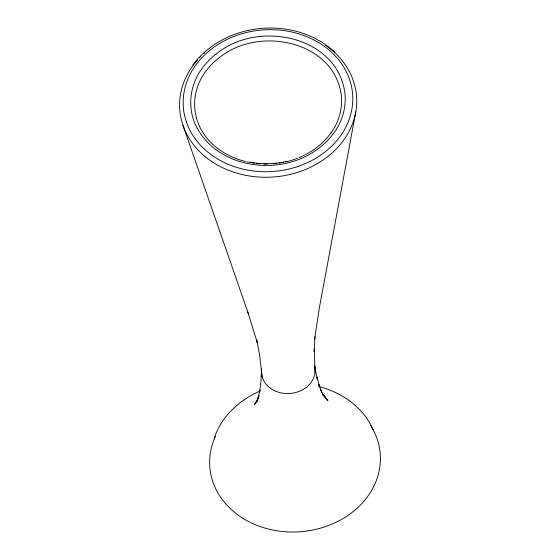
<?xml version="1.0" encoding="UTF-8"?>
<svg xmlns="http://www.w3.org/2000/svg" width="560" height="560" viewBox="0 0 560 560"><rect width="100%" height="100%" fill="white"/><g stroke="black" fill="none" stroke-linecap="round" stroke-linejoin="round"><path stroke-width="0.84" d="M261.541 369.831L260.841 382.403L259.56 392.525L259.889 390.026L258.118 398.188L258.79 395.521L256.669 401.926L259.112 396.389M355.803 111.804L319.403 307.615L314.573 339.262L314.895 336.861L314.23 351.435L314.265 349.174L315.07 372.309M214.305 438.13C221.235 416.493 239.463 400.05 259.854 391.104M258.279 397.88L254.506 404.621L257.411 400.435M201.495 69.237L203.539 66.479A79.38 66.346 -4.3 0 1 221.851 49.861C263.207 21.35 337.246 37.471 344.89 92.848A79.205 66.199 -4.3 0 1 344.351 108.675A76.013 63.532 -4.3 0 1 334.096 132.741L331.982 135.464A79.38 66.346 -4.3 0 1 313.495 151.935C275.611 176.876 214.242 167.23 194.859 123.382A75.985 63.504 -4.3 0 1 192.017 114.345L191.45 111.384A79.051 66.066 -4.3 0 1 191.499 93.359A76.069 63.581 -4.3 0 1 201.46 69.216M330.988 132.937L329.014 135.541A75.656 63.245 -4.3 0 1 311.402 151.235L305.424 154.693M192.815 65.009L197.946 58.667L203.812 52.787L210.798 47.089C240.128 25.508 281.428 21.959 314.111 37.919L322.021 42.294L328.888 47.047L335.125 52.374M304.654 155.092L303.086 155.862M302.295 156.24L299.089 157.654M296.31 158.739L297.43 158.319M294.623 159.348L295.75 158.949M292.922 159.922L294.056 159.551M292.348 160.111L289.464 160.965M287.133 161.581L288.883 161.126M285.369 161.994L286.545 161.721M286.86 161.308C274.939 164.143 262.465 164.472 250.411 162.239M283.591 162.379L281.813 162.715M280.917 162.876L279.125 163.163M276.416 163.52L273.7 163.793M267.407 164.087L263.844 164.052M259.399 163.793L256.746 163.527M254.387 163.219L252.035 162.848M250.866 162.638L246.806 161.784M318.577 386.428C341.607 392.315 363.657 407.323 373.072 429.793M245.658 161.504C223.608 156.324 202.79 140.812 196.546 118.265M323.575 395.374L325.01 396.354L323.666 395.381M323.148 395.332L327.929 400.771L322.469 393.729M322.371 393.729L323.575 395.654L320.572 389.732L321.769 392.217L318.829 384.503L319.662 386.89L316.897 377.146L317.401 379.435L314.44 365.309A26.873 22.463 -4.3 0 1 289.744 393.491A26.873 22.463 -4.3 0 1 261.66 368.872M197.477 59.976A88.648 74.095 -4.3 0 0 181.09 118.678L183.008 125.433L248.556 314.251M247.555 311.381L257.173 342.272L256.648 339.92L259.497 354.312L262.171 376.831M196.539 118.258L195.307 112.651A75.313 62.951 -4.3 0 1 195.349 95.487A72.331 60.452 -4.3 0 1 204.827 72.541L208.894 67.396A75.775 63.329 -4.3 0 1 224.238 54.096C263.578 26.992 334.012 42.329 341.285 94.997A75.453 63.063 -4.3 0 1 340.767 110.075A72.282 60.417 -4.3 0 1 331.03 132.958M325.654 45.367A88.648 74.095 -4.3 0 1 316.085 164.36A88.648 74.095 -4.3 0 1 183.008 125.433M199.339 57.946A88.648 74.095 -4.3 0 1 200.781 56.455M203.805 53.571A88.648 74.095 -4.3 0 1 204.848 52.64M370.503 425.334A85.47 71.442 -4.3 0 1 300.034 531.762A85.47 71.442 -4.3 0 1 215.397 436.457M186.445 122.108L184.604 115.64A84.889 70.952 -4.3 0 1 293.629 32.438A84.889 70.952 -4.3 0 1 327.103 150.276A84.889 70.952 -4.3 0 1 186.445 122.108"/></g></svg>
